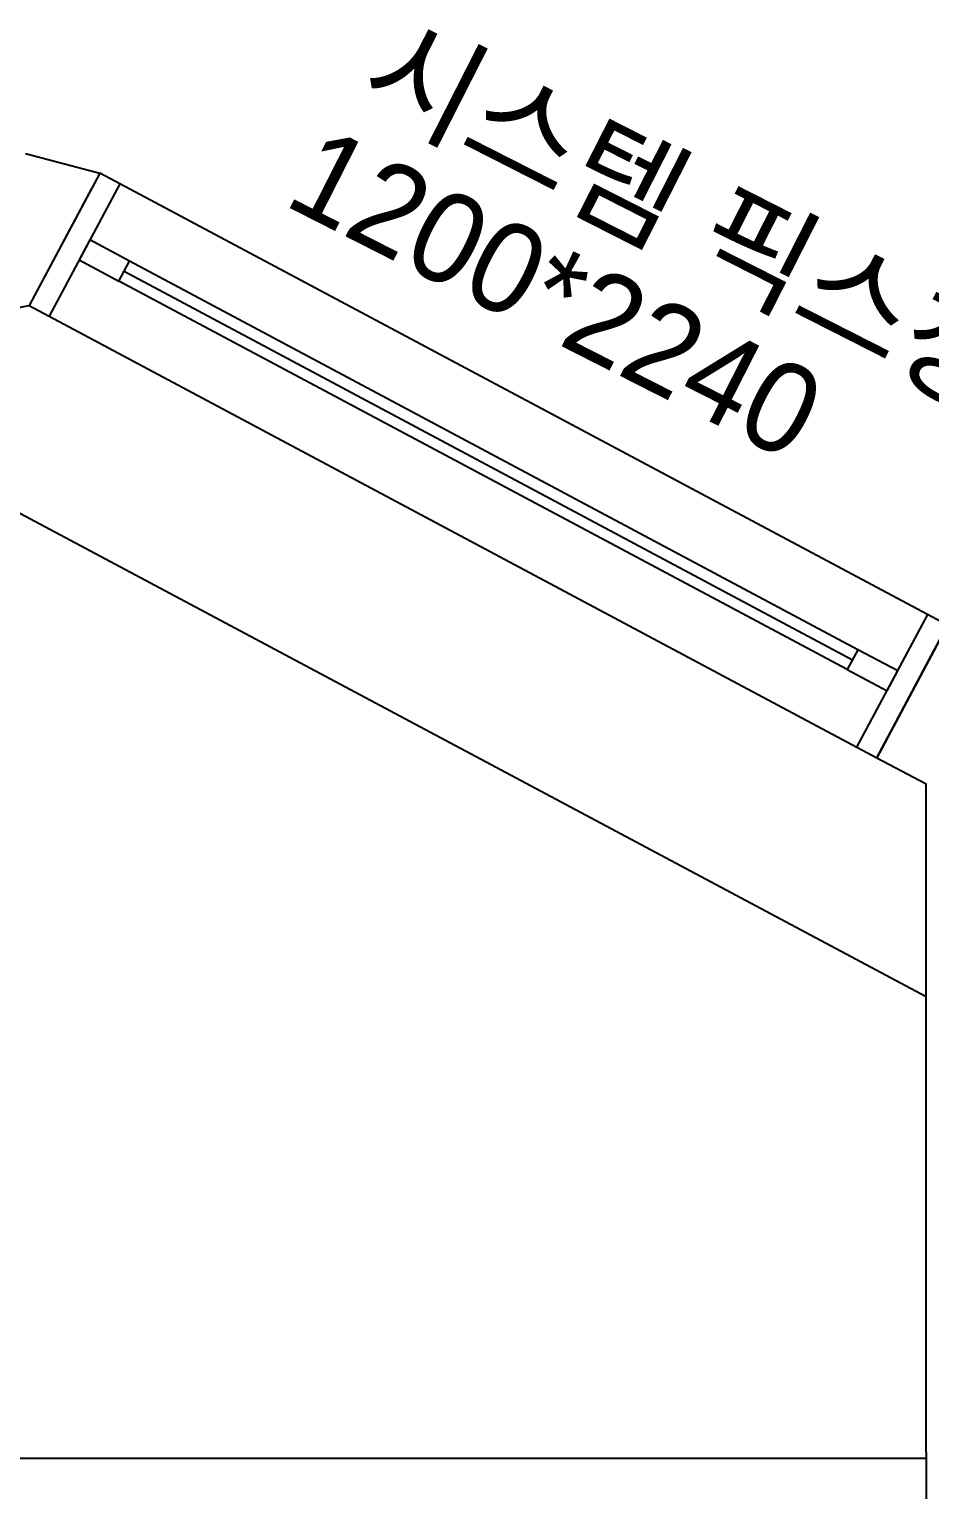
# Model space of a CAD drawing. Header units: inches. Extents: x -4181 to 116552, y 25636 to 44656.
# Drawn here: x 20763 to 21962, y 38985 to 40931 of the extents above; entities that cross this region are included whole.
import ezdxf

# ---------------------------------------------------------------- set-up
doc = ezdxf.new("R2010")
doc.units = ezdxf.units.IN
doc.header["$LTSCALE"] = 50
doc.header["$MEASUREMENT"] = 0
for name, color, linetype in [('0-ELC TEXT', 7, 'Continuous'), ('02-wal', 2, 'Continuous'), ('6fur', 6, 'Continuous'), ('C-WIN', 4, 'Continuous'), ('CEIL-LIGHT', 7, 'Continuous'), ('도면층2', 2, 'Continuous'), ('도면층4', 4, 'Continuous'), ('도면층5', 5, 'Continuous')]:
    doc.layers.add(name, color=color, linetype=linetype)
doc.styles.add('코레일둥고', font='Korail_Round_Gothic_Medium.ttf')

# ---------------------------------------------------------------- blocks, each defined once
blk = doc.blocks.new('asfsd')
at = {"layer": '02-wal'}
for p, q in [((21425.6, 41057.4), (21524.8, 41031.2)), ((21513.7, 41010.4), (21430.7, 40854.7)), ((21393.6, 40847.5), (21430.7, 40854.7)), ((22648.1, 40417.4), (22560.1, 40252.3)), ((22560.1, 40252.3), (22625.6, 40217.4)), ((22625.6, 39327.4), (22625.6, 40217.4)), ((22625.6, 39327.4), (22625.6, 39057.4))]:
    blk.add_line(p, q, dxfattribs=at)
at = {"layer": '도면층2'}
for p, q in [((21524.8, 41031.2), (21430.7, 40854.7)), ((22654.2, 40428.8), (22560.1, 40252.3))]:
    blk.add_line(p, q, dxfattribs=at)
at = {"layer": '도면층4'}
for p, q in [((21524.8, 41031.2), (21430.7, 40854.7)), ((21551.3, 41017), (21457.2, 40840.6)), ((22654.2, 40428.8), (21524.8, 41031.2)), ((21557.2, 40900.6), (22527.8, 40382.9)), ((21430.7, 40854.7), (22560.1, 40252.3)), ((22533.6, 40266.5), (22627.8, 40442.9)), ((22560.1, 40252.3), (22654.2, 40428.8))]:
    blk.add_line(p, q, dxfattribs=at)
for points in [[(21511.3, 40942), (21497.2, 40915.6), (21550.1, 40887.3), (21564.2, 40913.8)], [(22534.8, 40396.2), (22520.7, 40369.7), (22573.6, 40341.5), (22587.8, 40367.9)]]:
    blk.add_lwpolyline(points, close=True, dxfattribs=at)
at = {"layer": '도면층5'}
for p, q in [((22534.8, 40396.2), (21564.2, 40913.8)), ((22520.7, 40369.7), (21550.1, 40887.3))]:
    blk.add_line(p, q, dxfattribs=at)

msp = doc.modelspace()

# ---------------------------------------------------------------- linework, layer by layer
at = {"layer": 'C-WIN'}
msp.add_line((20723, 40300.7), (21957.4, 39642.4), dxfattribs=at)
at = {"layer": 'CEIL-LIGHT'}
msp.add_line((17497.4, 39027.4), (21957.4, 39027.4), dxfattribs=at)

# ---------------------------------------------------------------- block references
at = {"layer": '6fur'}
msp.add_blockref('asfsd', (-668.2, -291.7), dxfattribs=at)

# ---------------------------------------------------------------- texts
at = {"layer": '0-ELC TEXT', "style": '코레일둥고'}
for s, p in [('시스템 픽스창', (21196.8, 40843.2)), ('1200*2240', (21099.1, 40698.3))]:
    msp.add_text(s, height=120, rotation=333.0569, dxfattribs=at).set_placement(p)

doc.saveas('drawing.dxf')
